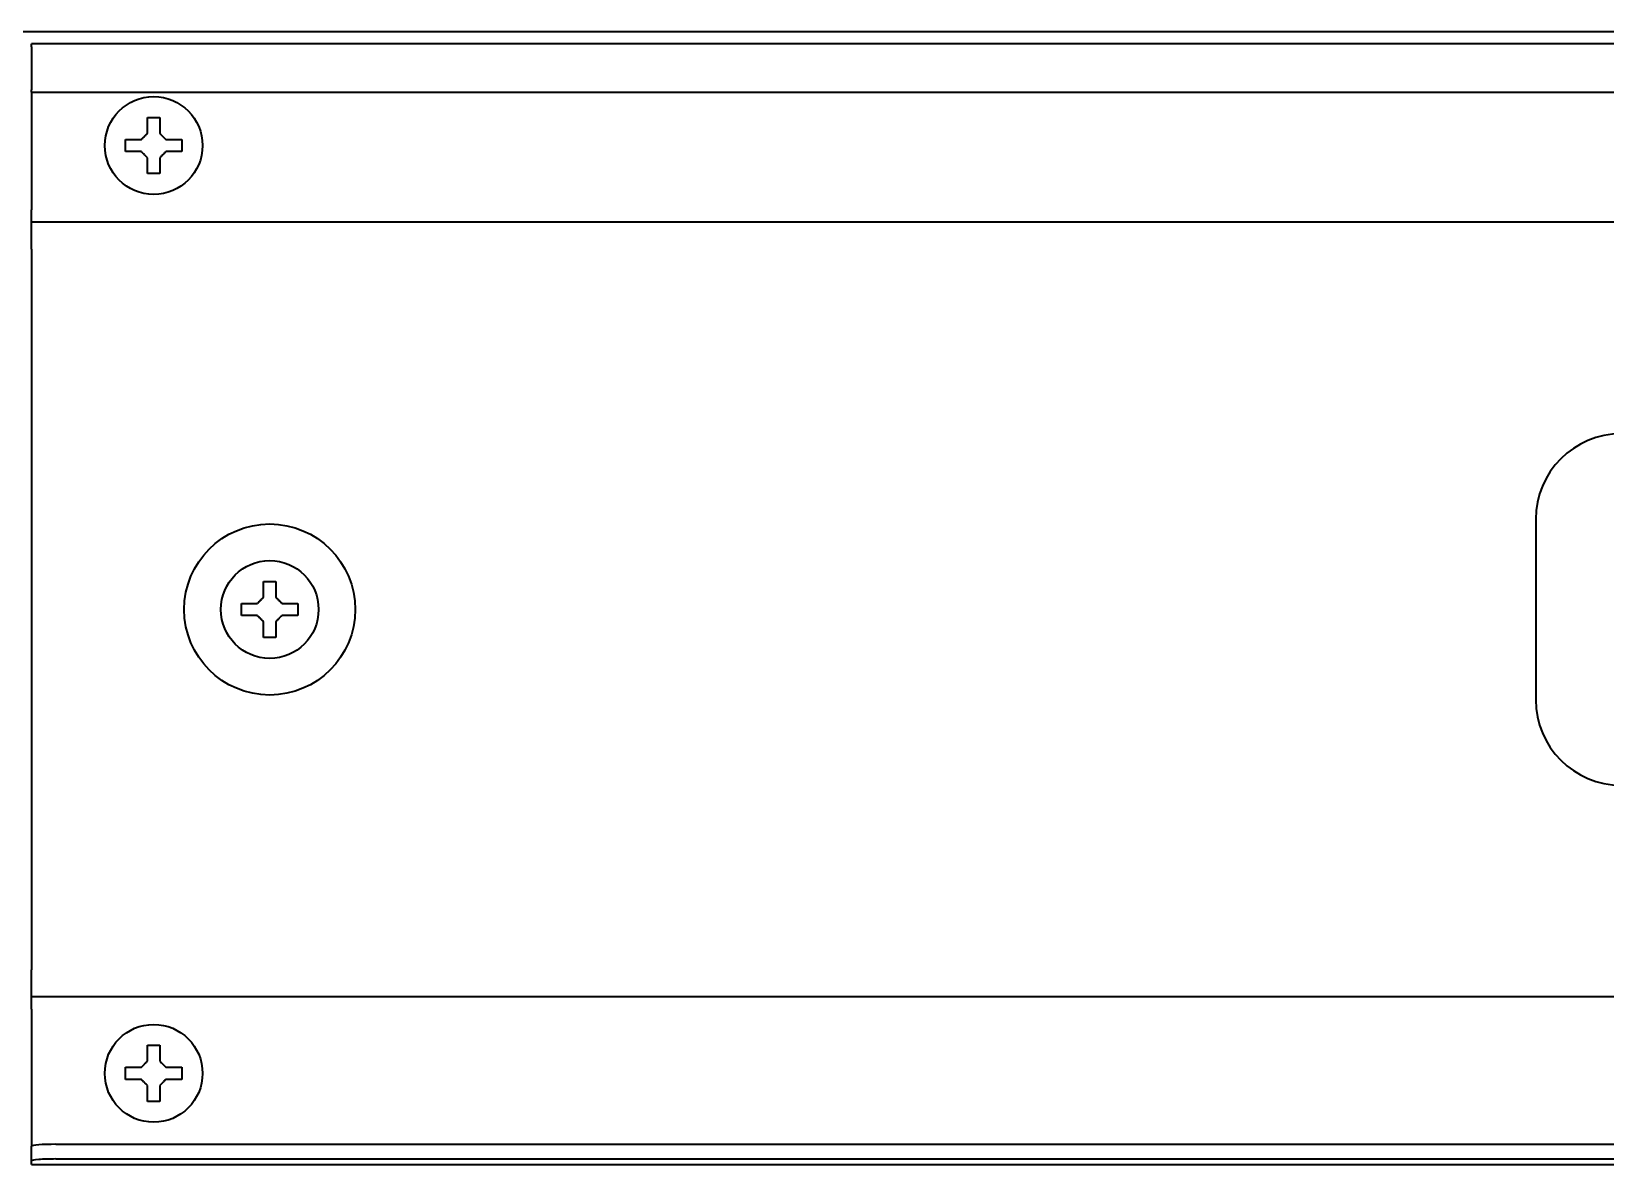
# Model space of a CAD drawing. Extents: x 53 to 4125, y 6244 to 9910.
# Drawn here: x 2280.8 to 2409.6, y 9647.7 to 9740.4 of the extents above; entities that cross this region are included whole.
import ezdxf

# ---------------------------------------------------------------- set-up
doc = ezdxf.new("R2010")
doc.units = 0
doc.header["$LTSCALE"] = 5
doc.layers.add('1', color=7, linetype='CONTINUOUS', true_color=0xffffff)

msp = doc.modelspace()

# ---------------------------------------------------------------- linework, layer by layer
at = {"layer": '1', "color": 7, "linetype": 'Continuous', "lineweight": 35}
for p, q in [((2274.78, 9740.39), (2903.78, 9740.39)), ((2280.78, 9739.15), (2280.78, 9739.37)), ((2897.78, 9739.37), (2280.78, 9739.37)), ((2280.78, 9739.15), (2280.78, 9735.61)), ((2280.78, 9735.42), (2280.78, 9735.61)), ((2280.78, 9735.42), (2897.78, 9735.42)), ((2280.78, 9735.42), (2280.78, 9725.79)), ((2288.48, 9731.06), (2288.48, 9731.56)), ((2293.08, 9731.56), (2293.08, 9731.06)), ((2288.48, 9730.56), (2288.48, 9731.06)), ((2293.08, 9731.06), (2293.08, 9730.56)), ((2280.78, 9724.79), (2280.78, 9725.79)), ((2280.78, 9722.59), (2280.78, 9724.79)), ((2897.78, 9724.79), (2280.78, 9724.79)), ((2280.78, 9722.59), (2280.78, 9663.59)), ((2403.93, 9700.47), (2403.93, 9685.71)), ((2297.98, 9693.09), (2297.98, 9693.59)), ((2297.98, 9692.59), (2297.98, 9693.09)), ((2302.58, 9693.59), (2302.58, 9693.09)), ((2302.58, 9693.09), (2302.58, 9692.59)), ((2280.78, 9661.39), (2280.78, 9663.59)), ((2280.78, 9660.39), (2280.78, 9661.39)), ((2897.78, 9661.39), (2280.78, 9661.39)), ((2280.78, 9660.39), (2280.78, 9649.87)), ((2288.48, 9655.13), (2288.48, 9655.63)), ((2293.08, 9655.63), (2293.08, 9655.13)), ((2288.48, 9654.63), (2288.48, 9655.13)), ((2293.08, 9655.13), (2293.08, 9654.63)), ((2280.78, 9649.87), (2280.78, 9649.18)), ((2280.78, 9647.98), (2280.78, 9649.18)), ((2282.78, 9649.32), (2895.78, 9649.32)), ((2280.78, 9647.67), (2280.78, 9647.98)), ((2280.78, 9647.67), (2280.78, 9647.67)), ((2280.78, 9647.67), (2897.78, 9647.67)), ((2282.78, 9648.12), (2895.78, 9648.12))]:
    msp.add_line(p, q, dxfattribs=at)
for centre, radius in [((2290.78, 9731.06), 4), ((2300.28, 9693.09), 7), ((2300.28, 9693.09), 4), ((2290.78, 9655.13), 4)]:
    msp.add_circle(centre, radius, dxfattribs=at)
for centre, start, end in [((2410.93, 9700.47), 0, 180), ((2410.93, 9685.71), 180, 0)]:
    msp.add_arc(centre, 7, start, end, dxfattribs=at)
for centre, major_axis, start_param, end_param in [((2282.78, 9649.18), (-2, 0), 4.712389, 6.283185), ((2282.78, 9647.98), (2, 0), 1.570796, 3.141593)]:
    msp.add_ellipse(centre, major_axis=major_axis, ratio=0.069756, start_param=start_param, end_param=end_param, dxfattribs=at)
for points in [[(2290.28, 9732.06), (2290.28, 9732.11), (2290.28, 9732.22), (2290.28, 9732.38), (2290.28, 9732.54), (2290.28, 9732.69), (2290.28, 9732.85), (2290.28, 9733), (2290.28, 9733.17), (2290.28, 9733.29), (2290.28, 9733.36)], [(2290.28, 9733.36), (2290.44, 9733.36), (2290.78, 9733.36), (2291.11, 9733.36), (2291.28, 9733.36)], [(2289.78, 9731.56), (2289.8, 9731.58), (2289.85, 9731.63), (2289.92, 9731.7), (2289.99, 9731.77), (2290.06, 9731.84), (2290.13, 9731.91), (2290.2, 9731.98), (2290.25, 9732.03), (2290.28, 9732.06)], [(2291.28, 9732.06), (2291.3, 9732.03), (2291.35, 9731.98), (2291.43, 9731.9), (2291.5, 9731.83), (2291.57, 9731.76), (2291.64, 9731.69), (2291.71, 9731.62), (2291.75, 9731.58), (2291.78, 9731.56)], [(2291.78, 9731.56), (2291.83, 9731.56), (2291.94, 9731.56), (2292.1, 9731.56), (2292.26, 9731.56), (2292.41, 9731.56), (2292.57, 9731.56), (2292.72, 9731.56), (2292.89, 9731.56), (2293.01, 9731.56), (2293.08, 9731.56)], [(2289.78, 9730.56), (2289.72, 9730.56), (2289.61, 9730.56), (2289.45, 9730.56), (2289.29, 9730.56), (2289.14, 9730.56), (2288.99, 9730.56), (2288.83, 9730.56), (2288.66, 9730.56), (2288.54, 9730.56), (2288.48, 9730.56)], [(2290.28, 9730.06), (2290.25, 9730.08), (2290.2, 9730.13), (2290.12, 9730.21), (2290.05, 9730.28), (2289.98, 9730.35), (2289.91, 9730.42), (2289.84, 9730.49), (2289.8, 9730.53), (2289.78, 9730.56)], [(2291.78, 9730.56), (2291.75, 9730.53), (2291.7, 9730.48), (2291.63, 9730.41), (2291.56, 9730.34), (2291.49, 9730.27), (2291.42, 9730.2), (2291.35, 9730.13), (2291.3, 9730.08), (2291.28, 9730.06)], [(2291.28, 9730.06), (2291.28, 9730), (2291.28, 9729.89), (2291.28, 9729.73), (2291.28, 9729.57), (2291.28, 9729.42), (2291.28, 9729.27), (2291.28, 9729.11), (2291.28, 9728.94), (2291.28, 9728.82), (2291.28, 9728.76)], [(2291.28, 9728.76), (2291.11, 9728.76), (2290.78, 9728.76), (2290.44, 9728.76), (2290.28, 9728.76)], [(2299.78, 9694.09), (2299.78, 9694.15), (2299.78, 9694.26), (2299.78, 9694.42), (2299.78, 9694.58), (2299.78, 9694.73), (2299.78, 9694.88), (2299.78, 9695.04), (2299.78, 9695.21), (2299.78, 9695.33), (2299.78, 9695.39)], [(2299.78, 9695.39), (2299.94, 9695.39), (2300.28, 9695.39), (2300.61, 9695.39), (2300.78, 9695.39)], [(2299.28, 9693.59), (2299.3, 9693.62), (2299.35, 9693.66), (2299.42, 9693.74), (2299.49, 9693.81), (2299.56, 9693.88), (2299.63, 9693.95), (2299.7, 9694.02), (2299.75, 9694.07), (2299.78, 9694.09)], [(2300.78, 9694.09), (2300.8, 9694.07), (2300.85, 9694.02), (2300.93, 9693.94), (2301, 9693.87), (2301.07, 9693.8), (2301.14, 9693.73), (2301.21, 9693.66), (2301.25, 9693.62), (2301.28, 9693.59)], [(2299.28, 9692.59), (2299.22, 9692.59), (2299.11, 9692.59), (2298.95, 9692.59), (2298.79, 9692.59), (2298.64, 9692.59), (2298.49, 9692.59), (2298.33, 9692.59), (2298.16, 9692.59), (2298.04, 9692.59), (2297.98, 9692.59)], [(2299.78, 9692.09), (2299.75, 9692.12), (2299.7, 9692.17), (2299.62, 9692.24), (2299.55, 9692.32), (2299.48, 9692.39), (2299.41, 9692.46), (2299.34, 9692.52), (2299.3, 9692.57), (2299.28, 9692.59)], [(2301.28, 9692.59), (2301.25, 9692.57), (2301.2, 9692.52), (2301.13, 9692.45), (2301.06, 9692.38), (2300.99, 9692.31), (2300.92, 9692.24), (2300.85, 9692.16), (2300.8, 9692.12), (2300.78, 9692.09)], [(2301.28, 9693.59), (2301.33, 9693.59), (2301.44, 9693.59), (2301.6, 9693.59), (2301.76, 9693.59), (2301.91, 9693.59), (2302.07, 9693.59), (2302.22, 9693.59), (2302.39, 9693.59), (2302.51, 9693.59), (2302.58, 9693.59)], [(2300.78, 9692.09), (2300.78, 9692.04), (2300.78, 9691.93), (2300.78, 9691.77), (2300.78, 9691.61), (2300.78, 9691.46), (2300.78, 9691.3), (2300.78, 9691.15), (2300.78, 9690.98), (2300.78, 9690.86), (2300.78, 9690.79)], [(2300.78, 9690.79), (2300.61, 9690.79), (2300.28, 9690.79), (2299.94, 9690.79), (2299.78, 9690.79)], [(2290.28, 9656.13), (2290.28, 9656.19), (2290.28, 9656.29), (2290.28, 9656.45), (2290.28, 9656.61), (2290.28, 9656.77), (2290.28, 9656.92), (2290.28, 9657.08), (2290.28, 9657.24), (2290.28, 9657.37), (2290.28, 9657.43)], [(2290.28, 9657.43), (2290.44, 9657.43), (2290.78, 9657.43), (2291.11, 9657.43), (2291.28, 9657.43)], [(2289.78, 9655.63), (2289.8, 9655.65), (2289.85, 9655.7), (2289.92, 9655.77), (2289.99, 9655.84), (2290.06, 9655.92), (2290.13, 9655.99), (2290.2, 9656.06), (2290.25, 9656.11), (2290.28, 9656.13)], [(2291.28, 9656.13), (2291.3, 9656.1), (2291.35, 9656.05), (2291.43, 9655.98), (2291.5, 9655.91), (2291.57, 9655.84), (2291.64, 9655.77), (2291.71, 9655.7), (2291.75, 9655.65), (2291.78, 9655.63)], [(2291.78, 9655.63), (2291.83, 9655.63), (2291.94, 9655.63), (2292.1, 9655.63), (2292.26, 9655.63), (2292.41, 9655.63), (2292.57, 9655.63), (2292.72, 9655.63), (2292.89, 9655.63), (2293.01, 9655.63), (2293.08, 9655.63)], [(2289.78, 9654.63), (2289.72, 9654.63), (2289.61, 9654.63), (2289.45, 9654.63), (2289.29, 9654.63), (2289.14, 9654.63), (2288.99, 9654.63), (2288.83, 9654.63), (2288.66, 9654.63), (2288.54, 9654.63), (2288.48, 9654.63)], [(2290.28, 9654.13), (2290.25, 9654.16), (2290.2, 9654.21), (2290.12, 9654.28), (2290.05, 9654.35), (2289.98, 9654.42), (2289.91, 9654.49), (2289.84, 9654.56), (2289.8, 9654.61), (2289.78, 9654.63)], [(2291.78, 9654.63), (2291.75, 9654.61), (2291.7, 9654.56), (2291.63, 9654.49), (2291.56, 9654.42), (2291.49, 9654.35), (2291.42, 9654.27), (2291.35, 9654.2), (2291.3, 9654.15), (2291.28, 9654.13)], [(2291.28, 9654.13), (2291.28, 9654.08), (2291.28, 9653.97), (2291.28, 9653.81), (2291.28, 9653.65), (2291.28, 9653.49), (2291.28, 9653.34), (2291.28, 9653.18), (2291.28, 9653.02), (2291.28, 9652.89), (2291.28, 9652.83)], [(2291.28, 9652.83), (2291.11, 9652.83), (2290.78, 9652.83), (2290.44, 9652.83), (2290.28, 9652.83)]]:
    msp.add_open_spline(points, degree=3, dxfattribs=at)
for points in [[(2291.28, 9733.36), (2291.28, 9733.15), (2291.28, 9732.94), (2291.28, 9732.62), (2291.28, 9732.51), (2291.28, 9732.28), (2291.28, 9732.17), (2291.28, 9732.06)], [(2288.48, 9731.56), (2288.68, 9731.56), (2288.89, 9731.56), (2289.21, 9731.56), (2289.32, 9731.56), (2289.55, 9731.56), (2289.66, 9731.56), (2289.78, 9731.56)], [(2290.28, 9728.76), (2290.28, 9728.96), (2290.28, 9729.17), (2290.28, 9729.49), (2290.28, 9729.6), (2290.28, 9729.83), (2290.28, 9729.94), (2290.28, 9730.06)], [(2293.08, 9730.56), (2292.87, 9730.56), (2292.66, 9730.56), (2292.34, 9730.56), (2292.23, 9730.56), (2292, 9730.56), (2291.89, 9730.56), (2291.78, 9730.56)], [(2300.78, 9695.39), (2300.78, 9695.19), (2300.78, 9694.98), (2300.78, 9694.66), (2300.78, 9694.55), (2300.78, 9694.32), (2300.78, 9694.21), (2300.78, 9694.09)], [(2297.98, 9693.59), (2298.18, 9693.59), (2298.39, 9693.59), (2298.71, 9693.59), (2298.82, 9693.59), (2299.05, 9693.59), (2299.16, 9693.59), (2299.28, 9693.59)], [(2302.58, 9692.59), (2302.37, 9692.59), (2302.16, 9692.59), (2301.84, 9692.59), (2301.73, 9692.59), (2301.5, 9692.59), (2301.39, 9692.59), (2301.28, 9692.59)], [(2299.78, 9690.79), (2299.78, 9691), (2299.78, 9691.21), (2299.78, 9691.53), (2299.78, 9691.64), (2299.78, 9691.86), (2299.78, 9691.98), (2299.78, 9692.09)], [(2291.28, 9657.43), (2291.28, 9657.23), (2291.28, 9657.02), (2291.28, 9656.69), (2291.28, 9656.58), (2291.28, 9656.36), (2291.28, 9656.25), (2291.28, 9656.13)], [(2288.48, 9655.63), (2288.68, 9655.63), (2288.89, 9655.63), (2289.21, 9655.63), (2289.32, 9655.63), (2289.55, 9655.63), (2289.66, 9655.63), (2289.78, 9655.63)], [(2290.28, 9652.83), (2290.28, 9653.03), (2290.28, 9653.24), (2290.28, 9653.57), (2290.28, 9653.68), (2290.28, 9653.9), (2290.28, 9654.02), (2290.28, 9654.13)], [(2293.08, 9654.63), (2292.87, 9654.63), (2292.66, 9654.63), (2292.34, 9654.63), (2292.23, 9654.63), (2292, 9654.63), (2291.89, 9654.63), (2291.78, 9654.63)]]:
    msp.add_open_spline(points, degree=3, knots=[0, 0, 0, 0, 0.5, 0.5, 0.75, 0.75, 1, 1, 1, 1], dxfattribs=at)

doc.saveas('drawing.dxf')
